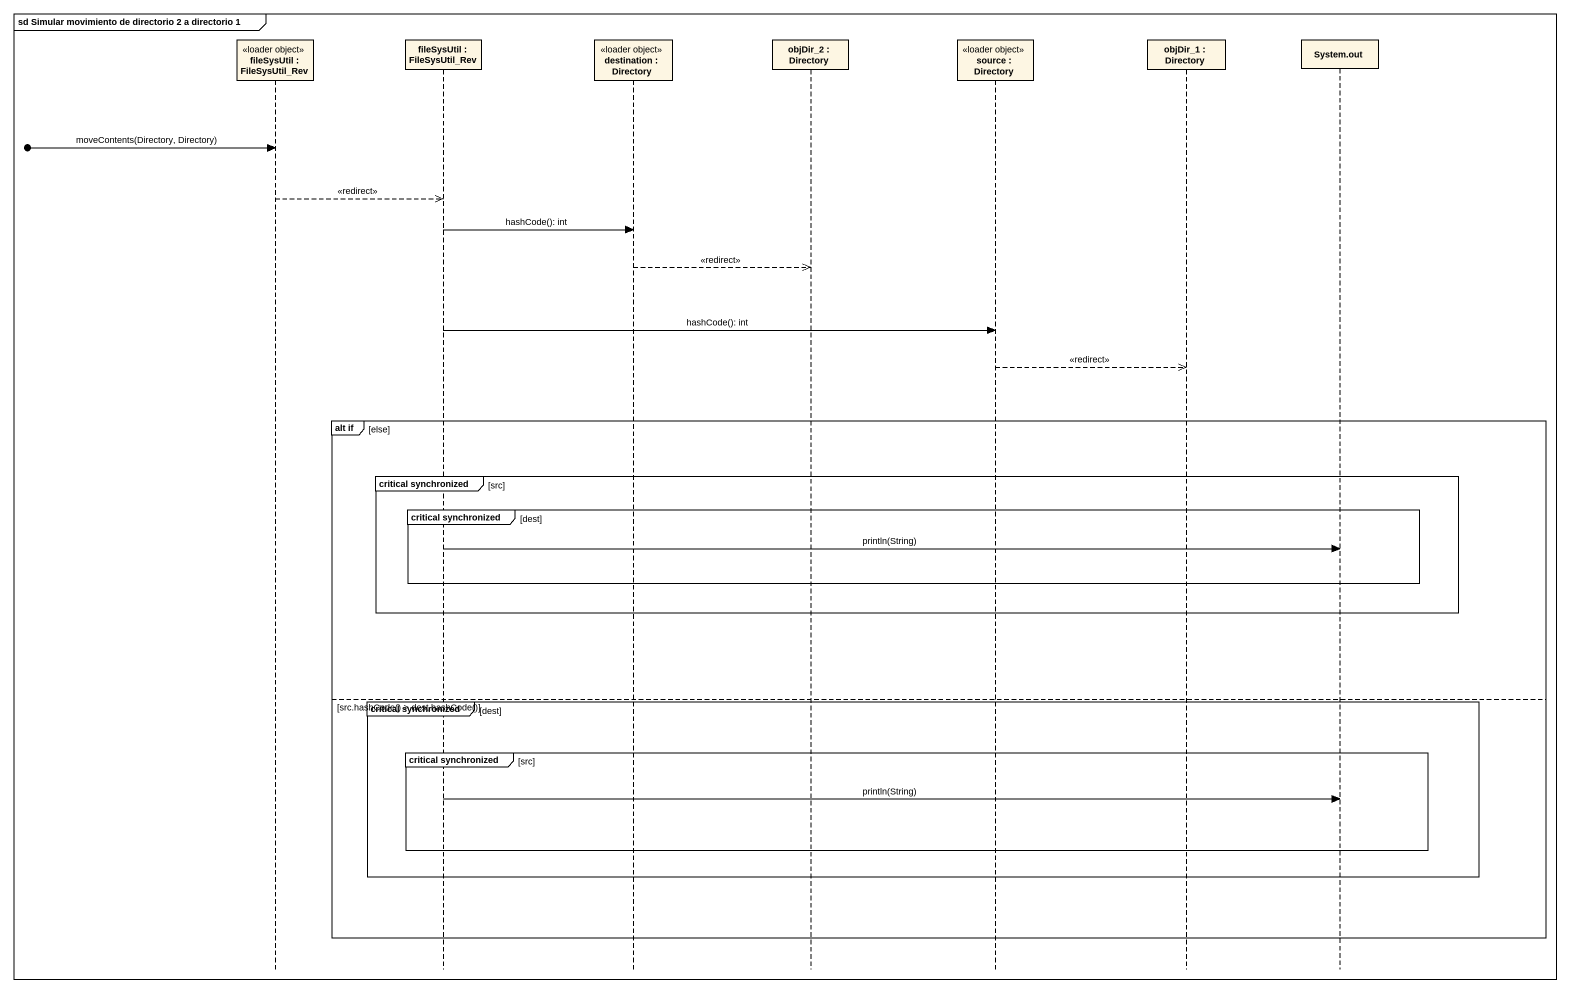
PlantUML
@startuml
mainframe sd Simular movimiento de directorio 2 a directorio 1
hide footbox
participant "fileSysUtil : FileSysUtil_Rev" as fileSysUtil <<loader object>>
participant "fileSysUtil : FileSysUtil_Rev" as fileSysUtil_2
participant "destination : Directory" as destination <<loader object>>
participant "objDir_2 : Directory" as objDir_2
participant "source : Directory" as source <<loader object>>
participant "objDir_1 : Directory" as objDir_1
participant "System.out" as System_out

[o-> fileSysUtil : moveContents(Directory, Directory)
fileSysUtil -->> fileSysUtil_2 : <<redirect>>
fileSysUtil_2 -> destination : hashCode(): int
destination -->> objDir_2 : <<redirect>>
fileSysUtil_2 -> source : hashCode(): int
source -->> objDir_1 : <<redirect>>
group alt if [else]
  group critical synchronized [src]
    group critical synchronized [dest]
      fileSysUtil_2 -> System_out : println(String)
    end
  end
else src.hashCode() > dest.hashCode()
  group critical synchronized [dest]
    group critical synchronized [src]
      fileSysUtil_2 -> System_out : println(String)
    end
  end
end
@enduml
